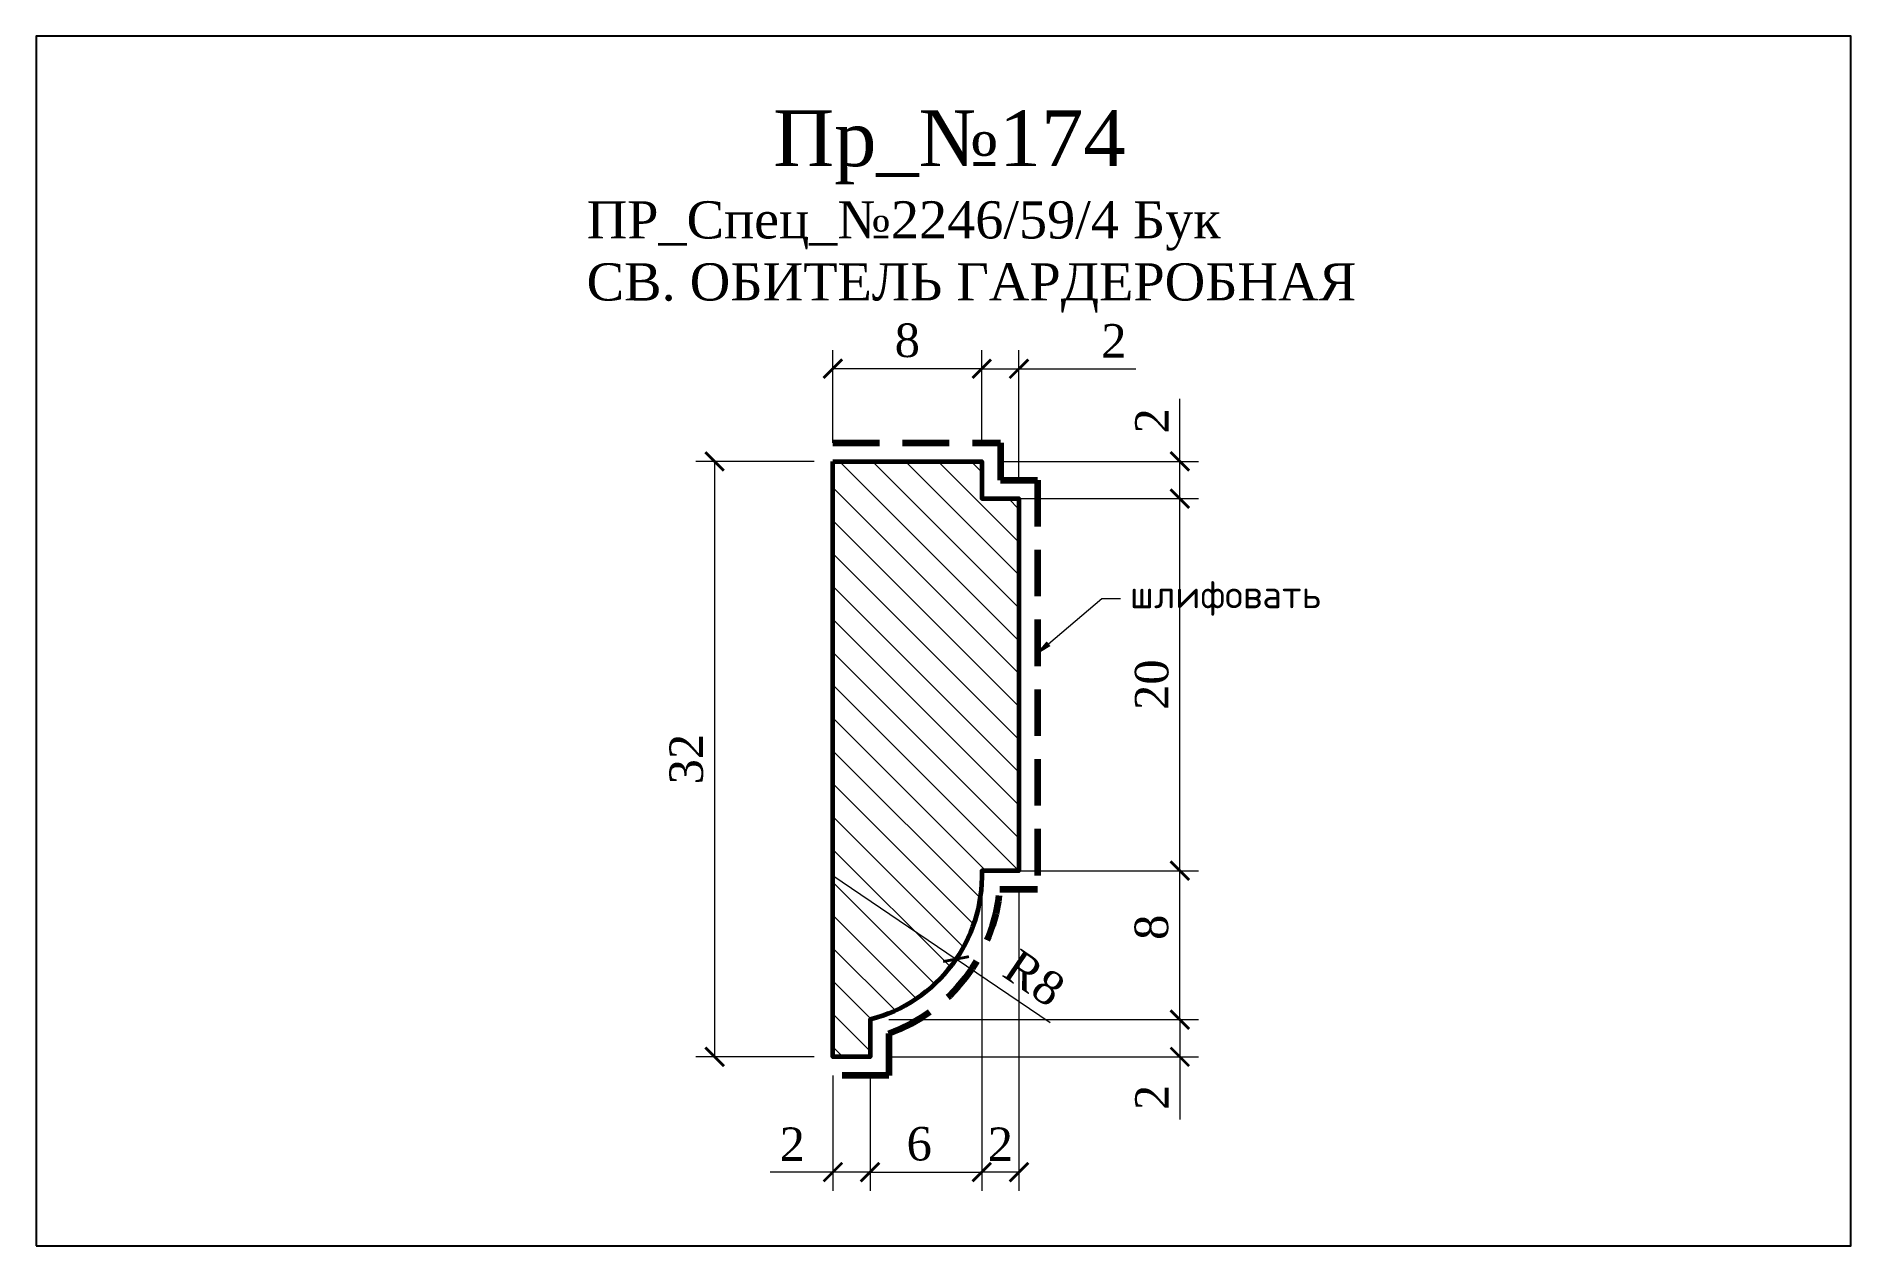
# Model space of a CAD drawing. Header units: millimetres. Extents: x 305293.1 to 305390.6, y -91841.8 to -91776.8.
import ezdxf
from ezdxf import colors
from ezdxf.entities.mleader import LeaderData, LeaderLine
from ezdxf.math import Vec2, Vec3

# ---------------------------------------------------------------- set-up
doc = ezdxf.new("R2010")
doc.units = ezdxf.units.MM
doc.header["$MEASUREMENT"] = 0
doc.linetypes.add('HIDDEN', pattern=[0.375, 0.25, -0.125])
doc.layers.add('Outside panel', color=7, linetype='Continuous', lineweight=18, true_color=0x7f5e57)
for name, color, linetype, lineweight in [('линия 15', 7, 'Continuous', 15), ('линия 50', 1, 'Continuous', 211), ('служебный слой РАЗМЕРЫ', 7, 'Continuous', 9)]:
    doc.layers.add(name, color=color, linetype=linetype, lineweight=lineweight)
doc.layers.add('размеры в модели', color=7, linetype='Continuous')
doc.layers.add('Слой1', color=7, linetype='Continuous')
doc.styles.add('ELECT', font='times.ttf')
doc.styles.get("Standard").update_dxf_attribs({"font": 'times.ttf'})
doc.styles.add('ЕСКД профили текст', font='isocpeur.ttf')
doc.dimstyles.new('M_1', dxfattribs={"dimtxt": 1.8, "dimasz": 1, "dimexe": 1, "dimexo": 1, "dimgap": 0.6, "dimtad": 1, "dimdec": 0, "dimdsep": 46, "dimtxsty": 'Standard', "dimblk": 'ARCHTICK', "dimcen": -5, "dimclrd": 7, "dimclre": 7, "dimclrt": 7, "dimadec": 0, "dimazin": 0, "dimtfac": 1, "dimtdec": 0, "dimtmove": 0, "dimatfit": 3, "dimfxl": 1, "dimtolj": 1, "dimtzin": 0, "dimlwd": 5, "dimlwe": 5, "dimarcsym": 0})

# ---------------------------------------------------------------- blocks, each defined once
blk = doc.blocks.new('_ArchTick')
at = {"color": 0, "linetype": 'ByBlock', "const_width": 0.15}
blk.add_lwpolyline([(-0.5, -0.5), (0.5, 0.5)], dxfattribs=at)
blk = doc.blocks.new('*D12')
at = {"layer": 'Defpoints', "color": 0, "ltscale": 1000, "transparency": 16777216}
for p in [(305343.897, -91821.636), (305354.541, -91821.636), (305337.897, -91829.636)]:
    blk.add_point(p, dxfattribs=at)
at = {"layer": 'линия 15', "color": 7, "lineweight": 5, "ltscale": 1000, "transparency": 16777216}
for p, q in [((305344.897, -91821.636), (305355.541, -91821.636)), ((305354.541, -91829.636), (305354.541, -91821.636)), ((305338.897, -91829.636), (305355.541, -91829.636))]:
    blk.add_line(p, q, dxfattribs=at)
for p, rotation in [((305354.541, -91821.636), 90), ((305354.541, -91829.636), 270)]:
    blk.add_blockref('_ArchTick', p, dxfattribs=dict(at, rotation=rotation))
at = {"layer": 'линия 15', "color": 7, "ltscale": 1000, "transparency": 16777216, "insert": (305353.026, -91824.674), "char_height": 1.8, "attachment_point": 5, "rotation": 90}
blk.add_mtext('\\A1;8', dxfattribs=at)
blk = doc.blocks.new('*D11')
at = {"layer": 'Defpoints', "color": 0, "ltscale": 1000, "transparency": 16777216}
for p in [(305343.899, -91821.686), (305337.897, -91831.636), (305343.899, -91837.834)]:
    blk.add_point(p, dxfattribs=at)
at = {"layer": 'линия 15', "color": 7, "lineweight": 5, "ltscale": 1000, "transparency": 16777216}
for p, q in [((305343.899, -91822.686), (305343.899, -91838.834)), ((305337.897, -91832.636), (305337.897, -91838.834)), ((305337.897, -91837.834), (305343.899, -91837.834))]:
    blk.add_line(p, q, dxfattribs=at)
at = {"layer": 'линия 15', "color": 7, "lineweight": 5, "ltscale": 1000, "transparency": 16777216, "rotation": 180}
blk.add_blockref('_ArchTick', (305337.897, -91837.834), dxfattribs=at)
at = {"layer": 'линия 15', "color": 7, "lineweight": 5, "ltscale": 1000, "transparency": 16777216}
blk.add_blockref('_ArchTick', (305343.899, -91837.834), dxfattribs=at)
at = {"layer": 'линия 15', "color": 7, "ltscale": 1000, "transparency": 16777216, "insert": (305340.537, -91836.319), "char_height": 1.8, "attachment_point": 5}
blk.add_mtext('\\A1;6', dxfattribs=at)
blk = doc.blocks.new('*D10')
at = {"layer": 'Defpoints', "color": 0, "ltscale": 1000, "transparency": 16777216}
for p in [(305335.901, -91821.889), (305342.518, -91826.384)]:
    blk.add_point(p, dxfattribs=at)
at = {"layer": 'размеры в модели', "color": 7, "lineweight": 5, "ltscale": 1000, "transparency": 16777216}
for p in [(305335.901, -91821.889), (305347.567, -91829.814)]:
    blk.add_line(p, (305342.518, -91826.384), dxfattribs=at)
at = {"layer": 'размеры в модели', "color": 7, "lineweight": 5, "ltscale": 1000, "transparency": 16777216, "rotation": 145.8099153132004}
blk.add_blockref('_ArchTick', (305342.518, -91826.384), dxfattribs=at)
at = {"layer": 'размеры в модели', "color": 7, "ltscale": 1000, "transparency": 16777216, "insert": (305346.722, -91827.407), "char_height": 1.8, "attachment_point": 5, "rotation": 325.80992}
blk.add_mtext('\\A1;R8', dxfattribs=at)
blk = doc.blocks.new('*D9')
at = {"layer": 'Defpoints', "color": 0, "ltscale": 1000, "transparency": 16777216}
for p in [(305337.897, -91829.636), (305337.897, -91831.636), (305354.541, -91831.636)]:
    blk.add_point(p, dxfattribs=at)
at = {"layer": 'размеры в модели', "color": 7, "lineweight": 5, "ltscale": 1000, "transparency": 16777216}
for p, q in [((305338.897, -91829.636), (305355.541, -91829.636)), ((305354.541, -91829.636), (305354.541, -91831.636)), ((305338.897, -91831.636), (305355.541, -91831.636)), ((305354.541, -91831.636), (305354.541, -91834.997))]:
    blk.add_line(p, q, dxfattribs=at)
for p, rotation in [((305354.541, -91829.636), 90), ((305354.541, -91831.636), 270)]:
    blk.add_blockref('_ArchTick', p, dxfattribs=dict(at, rotation=rotation))
at = {"layer": 'размеры в модели', "color": 7, "ltscale": 1000, "transparency": 16777216, "insert": (305353.041, -91833.817), "char_height": 1.8, "attachment_point": 5, "rotation": 90}
blk.add_mtext('\\A1;2', dxfattribs=at)
blk = doc.blocks.new('*D8')
at = {"layer": 'Defpoints', "color": 0, "ltscale": 1000, "transparency": 16777216}
for p in [(305335.898, -91831.636), (305337.897, -91831.636), (305335.898, -91837.832)]:
    blk.add_point(p, dxfattribs=at)
at = {"layer": 'размеры в модели', "color": 7, "lineweight": 5, "ltscale": 1000, "transparency": 16777216}
for p, q in [((305335.898, -91832.636), (305335.898, -91838.832)), ((305337.897, -91832.636), (305337.897, -91838.832)), ((305335.898, -91837.832), (305332.536, -91837.832)), ((305337.897, -91837.832), (305335.898, -91837.832))]:
    blk.add_line(p, q, dxfattribs=at)
at = {"layer": 'размеры в модели', "color": 7, "lineweight": 5, "ltscale": 1000, "transparency": 16777216, "rotation": 180}
blk.add_blockref('_ArchTick', (305335.898, -91837.832), dxfattribs=at)
at = {"layer": 'размеры в модели', "color": 7, "lineweight": 5, "ltscale": 1000, "transparency": 16777216}
blk.add_blockref('_ArchTick', (305337.897, -91837.832), dxfattribs=at)
at = {"layer": 'размеры в модели', "color": 7, "ltscale": 1000, "transparency": 16777216, "insert": (305333.717, -91836.332), "char_height": 1.8, "attachment_point": 5}
blk.add_mtext('\\A1;2', dxfattribs=at)
blk = doc.blocks.new('*D7')
at = {"layer": 'Defpoints', "color": 0, "ltscale": 1000, "transparency": 16777216}
for p in [(305343.899, -91821.686), (305345.897, -91821.636), (305343.899, -91837.834)]:
    blk.add_point(p, dxfattribs=at)
at = {"layer": 'размеры в модели', "color": 7, "lineweight": 5, "ltscale": 1000, "transparency": 16777216}
for p, q in [((305343.899, -91822.686), (305343.899, -91838.834)), ((305345.897, -91822.636), (305345.897, -91838.834)), ((305345.897, -91837.834), (305343.899, -91837.834))]:
    blk.add_line(p, q, dxfattribs=at)
at = {"layer": 'размеры в модели', "color": 7, "lineweight": 5, "ltscale": 1000, "transparency": 16777216, "rotation": 180}
blk.add_blockref('_ArchTick', (305343.899, -91837.834), dxfattribs=at)
at = {"layer": 'размеры в модели', "color": 7, "lineweight": 5, "ltscale": 1000, "transparency": 16777216}
blk.add_blockref('_ArchTick', (305345.897, -91837.834), dxfattribs=at)
at = {"layer": 'размеры в модели', "color": 7, "ltscale": 1000, "transparency": 16777216, "insert": (305344.898, -91836.334), "char_height": 1.8, "attachment_point": 5}
blk.add_mtext('\\A1;2', dxfattribs=at)
blk = doc.blocks.new('*D6')
at = {"layer": 'Defpoints', "color": 0, "ltscale": 1000, "transparency": 16777216}
for p in [(305343.901, -91794.656), (305343.901, -91799.636), (305345.897, -91801.636)]:
    blk.add_point(p, dxfattribs=at)
at = {"layer": 'размеры в модели', "color": 7, "lineweight": 5, "ltscale": 1000, "transparency": 16777216}
for p, q in [((305343.901, -91798.636), (305343.901, -91793.656)), ((305345.897, -91800.636), (305345.897, -91793.656)), ((305343.901, -91794.656), (305345.897, -91794.656)), ((305345.897, -91794.656), (305352.178, -91794.656))]:
    blk.add_line(p, q, dxfattribs=at)
at = {"layer": 'размеры в модели', "color": 7, "lineweight": 5, "ltscale": 1000, "transparency": 16777216, "rotation": 180}
blk.add_blockref('_ArchTick', (305343.901, -91794.656), dxfattribs=at)
at = {"layer": 'размеры в модели', "color": 7, "lineweight": 5, "ltscale": 1000, "transparency": 16777216}
blk.add_blockref('_ArchTick', (305345.897, -91794.656), dxfattribs=at)
at = {"layer": 'размеры в модели', "color": 7, "ltscale": 1000, "transparency": 16777216, "insert": (305350.997, -91793.156), "char_height": 1.8, "attachment_point": 5}
blk.add_mtext('\\A1;2', dxfattribs=at)
blk = doc.blocks.new('*D5')
at = {"layer": 'Defpoints', "color": 0, "ltscale": 1000, "transparency": 16777216}
for p in [(305343.901, -91799.636), (305354.541, -91799.636), (305343.901, -91801.636)]:
    blk.add_point(p, dxfattribs=at)
at = {"layer": 'размеры в модели', "color": 7, "lineweight": 5, "ltscale": 1000, "transparency": 16777216}
for p, q in [((305354.541, -91799.636), (305354.541, -91796.274)), ((305344.901, -91799.636), (305355.541, -91799.636)), ((305354.541, -91801.636), (305354.541, -91799.636)), ((305344.901, -91801.636), (305355.541, -91801.636))]:
    blk.add_line(p, q, dxfattribs=at)
for p, rotation in [((305354.541, -91799.636), 90), ((305354.541, -91801.636), 270)]:
    blk.add_blockref('_ArchTick', p, dxfattribs=dict(at, rotation=rotation))
at = {"layer": 'размеры в модели', "color": 7, "ltscale": 1000, "transparency": 16777216, "insert": (305353.041, -91797.455), "char_height": 1.8, "attachment_point": 5, "rotation": 90}
blk.add_mtext('\\A1;2', dxfattribs=at)
blk = doc.blocks.new('*D3')
at = {"layer": 'Defpoints', "color": 0, "ltscale": 1000, "transparency": 16777216}
for p in [(305335.898, -91794.656), (305335.898, -91799.636), (305343.901, -91799.636)]:
    blk.add_point(p, dxfattribs=at)
at = {"layer": 'размеры в модели', "color": 7, "lineweight": 5, "ltscale": 1000, "transparency": 16777216}
for p, q in [((305335.898, -91798.636), (305335.898, -91793.656)), ((305343.901, -91798.636), (305343.901, -91793.656)), ((305343.901, -91794.656), (305335.898, -91794.656))]:
    blk.add_line(p, q, dxfattribs=at)
at = {"layer": 'размеры в модели', "color": 7, "lineweight": 5, "ltscale": 1000, "transparency": 16777216, "rotation": 180}
blk.add_blockref('_ArchTick', (305335.898, -91794.656), dxfattribs=at)
at = {"layer": 'размеры в модели', "color": 7, "lineweight": 5, "ltscale": 1000, "transparency": 16777216}
blk.add_blockref('_ArchTick', (305343.901, -91794.656), dxfattribs=at)
at = {"layer": 'размеры в модели', "color": 7, "ltscale": 1000, "transparency": 16777216, "insert": (305339.899, -91793.14), "char_height": 1.8, "attachment_point": 5}
blk.add_mtext('\\A1;8', dxfattribs=at)
blk = doc.blocks.new('*D2')
at = {"layer": 'Defpoints', "color": 0, "ltscale": 1000, "transparency": 16777216}
for p in [(305335.897, -91799.636), (305329.543, -91831.636), (305335.898, -91831.636)]:
    blk.add_point(p, dxfattribs=at)
at = {"layer": 'размеры в модели', "color": 7, "lineweight": 5, "ltscale": 1000, "transparency": 16777216}
for p, q in [((305334.897, -91799.636), (305328.543, -91799.636)), ((305329.543, -91799.636), (305329.543, -91831.636)), ((305334.898, -91831.636), (305328.543, -91831.636))]:
    blk.add_line(p, q, dxfattribs=at)
for p, rotation in [((305329.543, -91799.636), 90), ((305329.543, -91831.636), 270)]:
    blk.add_blockref('_ArchTick', p, dxfattribs=dict(at, rotation=rotation))
at = {"layer": 'размеры в модели', "color": 7, "ltscale": 1000, "transparency": 16777216, "insert": (305328.028, -91815.636), "char_height": 1.8, "attachment_point": 5, "rotation": 90}
blk.add_mtext('\\A1;32', dxfattribs=at)

msp = doc.modelspace()

# ---------------------------------------------------------------- hatches: boundary and pattern name
at = {"layer": 'Outside panel', "ltscale": 1000}
h = msp.add_hatch(dxfattribs=at)
h.set_pattern_fill('ANSI31', color=256, scale=10, angle=90)
h.set_pattern_definition([(135, (-5638.9995, 5648.82), (-0.8838834765, -0.8838834765), [])])
edge = h.paths.add_edge_path()
edge.add_line((305335.897, -91799.636), (305343.901, -91799.636))
edge.add_line((305343.901, -91799.636), (305343.901, -91801.636))
edge.add_line((305343.901, -91801.636), (305345.897, -91801.636))
edge.add_line((305345.897, -91801.636), (305345.897, -91821.636))
edge.add_line((305345.897, -91821.636), (305343.897, -91821.636))
edge.add_arc((305335.901, -91821.889), 8, 284.44791, 361.81229, ccw=False)
edge.add_line((305337.897, -91829.636), (305337.897, -91831.636))
edge.add_line((305337.897, -91831.636), (305335.898, -91831.636))
edge.add_line((305335.898, -91831.636), (305335.898, -91799.636))

# ---------------------------------------------------------------- linework, layer by layer
at = {"color": 6, "ltscale": 1000}
msp.add_lwpolyline([(305293.093, -91841.788), (305390.593, -91841.788), (305390.593, -91776.788), (305293.093, -91776.788)], close=True, dxfattribs=at)
at = {"layer": 'линия 50', "color": 1, "linetype": 'HIDDEN', "ltscale": 10, "true_color": 0xff0909}
msp.add_lwpolyline([(305335.897, -91798.636), (305344.901, -91798.636), (305344.901, -91800.636), (305346.897, -91800.636), (305346.897, -91822.636), (305344.87, -91822.636, -0.29524), (305338.897, -91830.375), (305338.897, -91832.636), (305335.898, -91832.636)], format="xyb", dxfattribs=at)
at = {"layer": 'Слой1', "linetype": 'Continuous', "lineweight": 60}
msp.add_lwpolyline([(305335.897, -91799.636), (305343.901, -91799.636), (305343.901, -91801.636), (305345.897, -91801.636), (305345.897, -91821.636), (305343.897, -91821.636, -0.351), (305337.897, -91829.636), (305337.897, -91831.636), (305335.898, -91831.636), (305335.898, -91799.636)], format="xyb", dxfattribs=at)

# ---------------------------------------------------------------- texts
at = {"color": 5, "ltscale": 1000, "style": 'ELECT'}
msp.add_text('Пр_№174', height=3, dxfattribs=at).set_placement((305332.702, -91783.767))
at = {"layer": 'размеры в модели', "color": 7, "ltscale": 1000, "insert": (305322.665, -91785.653), "char_height": 2, "attachment_point": 1}
msp.add_mtext_dynamic_manual_height_columns('ПР_Спец_№2246/59/4 Бук \\PСВ. ОБИТЕЛЬ ГАРДЕРОБНАЯ', width=48.7156, gutter_width=37.22, heights=[21.297], dxfattribs=at)

# ---------------------------------------------------------------- dimensions: what is measured, and where the dimension line sits
at = {"layer": 'линия 15', "color": 5, "ltscale": 1000}
dim = msp.add_linear_dim(base=(305354.541, -91821.636), p1=(305337.897, -91829.636), p2=(305343.897, -91821.636), angle=90, dimstyle='M_1', dxfattribs=at)
dim.commit()
dim.dimension.update_dxf_attribs({"geometry": '*D12', "text_midpoint": (305354.541, -91824.674), "dimtype": 128})
dim = msp.add_linear_dim(base=(305343.899, -91837.834), p1=(305337.897, -91831.636), p2=(305343.899, -91821.686), dimstyle='M_1', dxfattribs=at)
dim.commit()
dim.dimension.update_dxf_attribs({"geometry": '*D11', "text_midpoint": (305340.537, -91837.834), "dimtype": 128})
at = {"layer": 'размеры в модели', "color": 0, "ltscale": 1000}
for base, p1, p2, angle, picture, middle in [((305335.898, -91794.656), (305343.901, -91799.636), (305335.898, -91799.636), 180, '*D3', (305339.899, -91793.14)), ((305354.541, -91799.636), (305343.901, -91801.636), (305343.901, -91799.636), 90, '*D5', (305353.041, -91797.455)), ((305329.543, -91831.636), (305335.897, -91799.636), (305335.898, -91831.636), 90, '*D2', (305328.028, -91815.636)), ((305354.541, -91831.636), (305337.897, -91829.636), (305337.897, -91831.636), 90, '*D9', (305353.041, -91833.817)), ((305335.898, -91837.832), (305337.897, -91831.636), (305335.898, -91831.636), 180, '*D8', (305333.717, -91836.332))]:
    dim = msp.add_linear_dim(base=base, p1=p1, p2=p2, angle=angle, dimstyle='M_1', dxfattribs=at)
    dim.commit()
    dim.dimension.update_dxf_attribs({"geometry": picture, "text_midpoint": middle})
for base, p1, p2, picture, middle in [((305343.901, -91794.656), (305345.897, -91801.636), (305343.901, -91799.636), '*D6', (305350.997, -91794.656)), ((305343.899, -91837.834), (305345.897, -91821.636), (305343.899, -91821.686), '*D7', (305344.898, -91837.834))]:
    dim = msp.add_linear_dim(base=base, p1=p1, p2=p2, angle=180, dimstyle='M_1', dxfattribs=at)
    dim.commit()
    dim.dimension.update_dxf_attribs({"geometry": picture, "text_midpoint": middle, "dimtype": 128})
msp.add_linear_dim(base=(305354.541, -91801.636), p1=(305345.897, -91821.636), p2=(305345.897, -91801.636), angle=90, dimstyle='M_1', dxfattribs=at).render()
at = {"layer": 'размеры в модели', "color": 5, "ltscale": 1000}
dim = msp.add_radius_dim(center=(305335.901, -91821.889), mpoint=(305342.518, -91826.384), dimstyle='M_1', dxfattribs=at)
dim.commit()
dim.dimension.update_dxf_attribs({"geometry": '*D10', "text_midpoint": (305346.722, -91827.407)})

# ---------------------------------------------------------------- leaders
at = {"layer": 'служебный слой РАЗМЕРЫ'}
ml = msp.add_multileader_mtext('Standard', dxfattribs=at)
ml.set_content('\\A1;шлифовать', color=256, style='ЕСКД профили текст')
ml.set_leader_properties(color=256, linetype='ByLayer', lineweight=-1)
ml.build(insert=Vec2(0, 0))
ml.multileader.update_dxf_attribs({"dogleg_length": 1, "arrow_head_size": 1})
ctx = ml.context
ctx.base_point, ctx.char_height, ctx.arrow_head_size, ctx.landing_gap_size, ctx.plane_origin = Vec3(305351.357, -91807.002), 1.5, 1, 0.5, Vec3(305370.392, -91776.147)
notes = []
notes.append((ctx, [(1, (1, 1, 0), (305350.357, -91807.002), (1, 0), 1, [(0, [(305346.728, -91810.081)], 0, [])])]))
ctx.mtext.insert, ctx.mtext.flow_direction = Vec3(305351.857, -91806.027), 5
for ctx, leaders in notes:
    for number, flags, end, landing, length, lines in leaders:
        leader = LeaderData()
        leader.index, (leader.has_last_leader_line, leader.has_dogleg_vector, leader.attachment_direction) = number, flags
        leader.last_leader_point, leader.dogleg_vector, leader.dogleg_length = Vec3(end), Vec3(landing), length
        for number, points, colour, breaks in lines:
            line = LeaderLine()
            line.index, line.vertices, line.color, line.breaks = number, Vec3.list(points), colors.encode_raw_color(colour), breaks
            leader.lines.append(line)
        ctx.leaders.append(leader)

doc.saveas('drawing.dxf')
